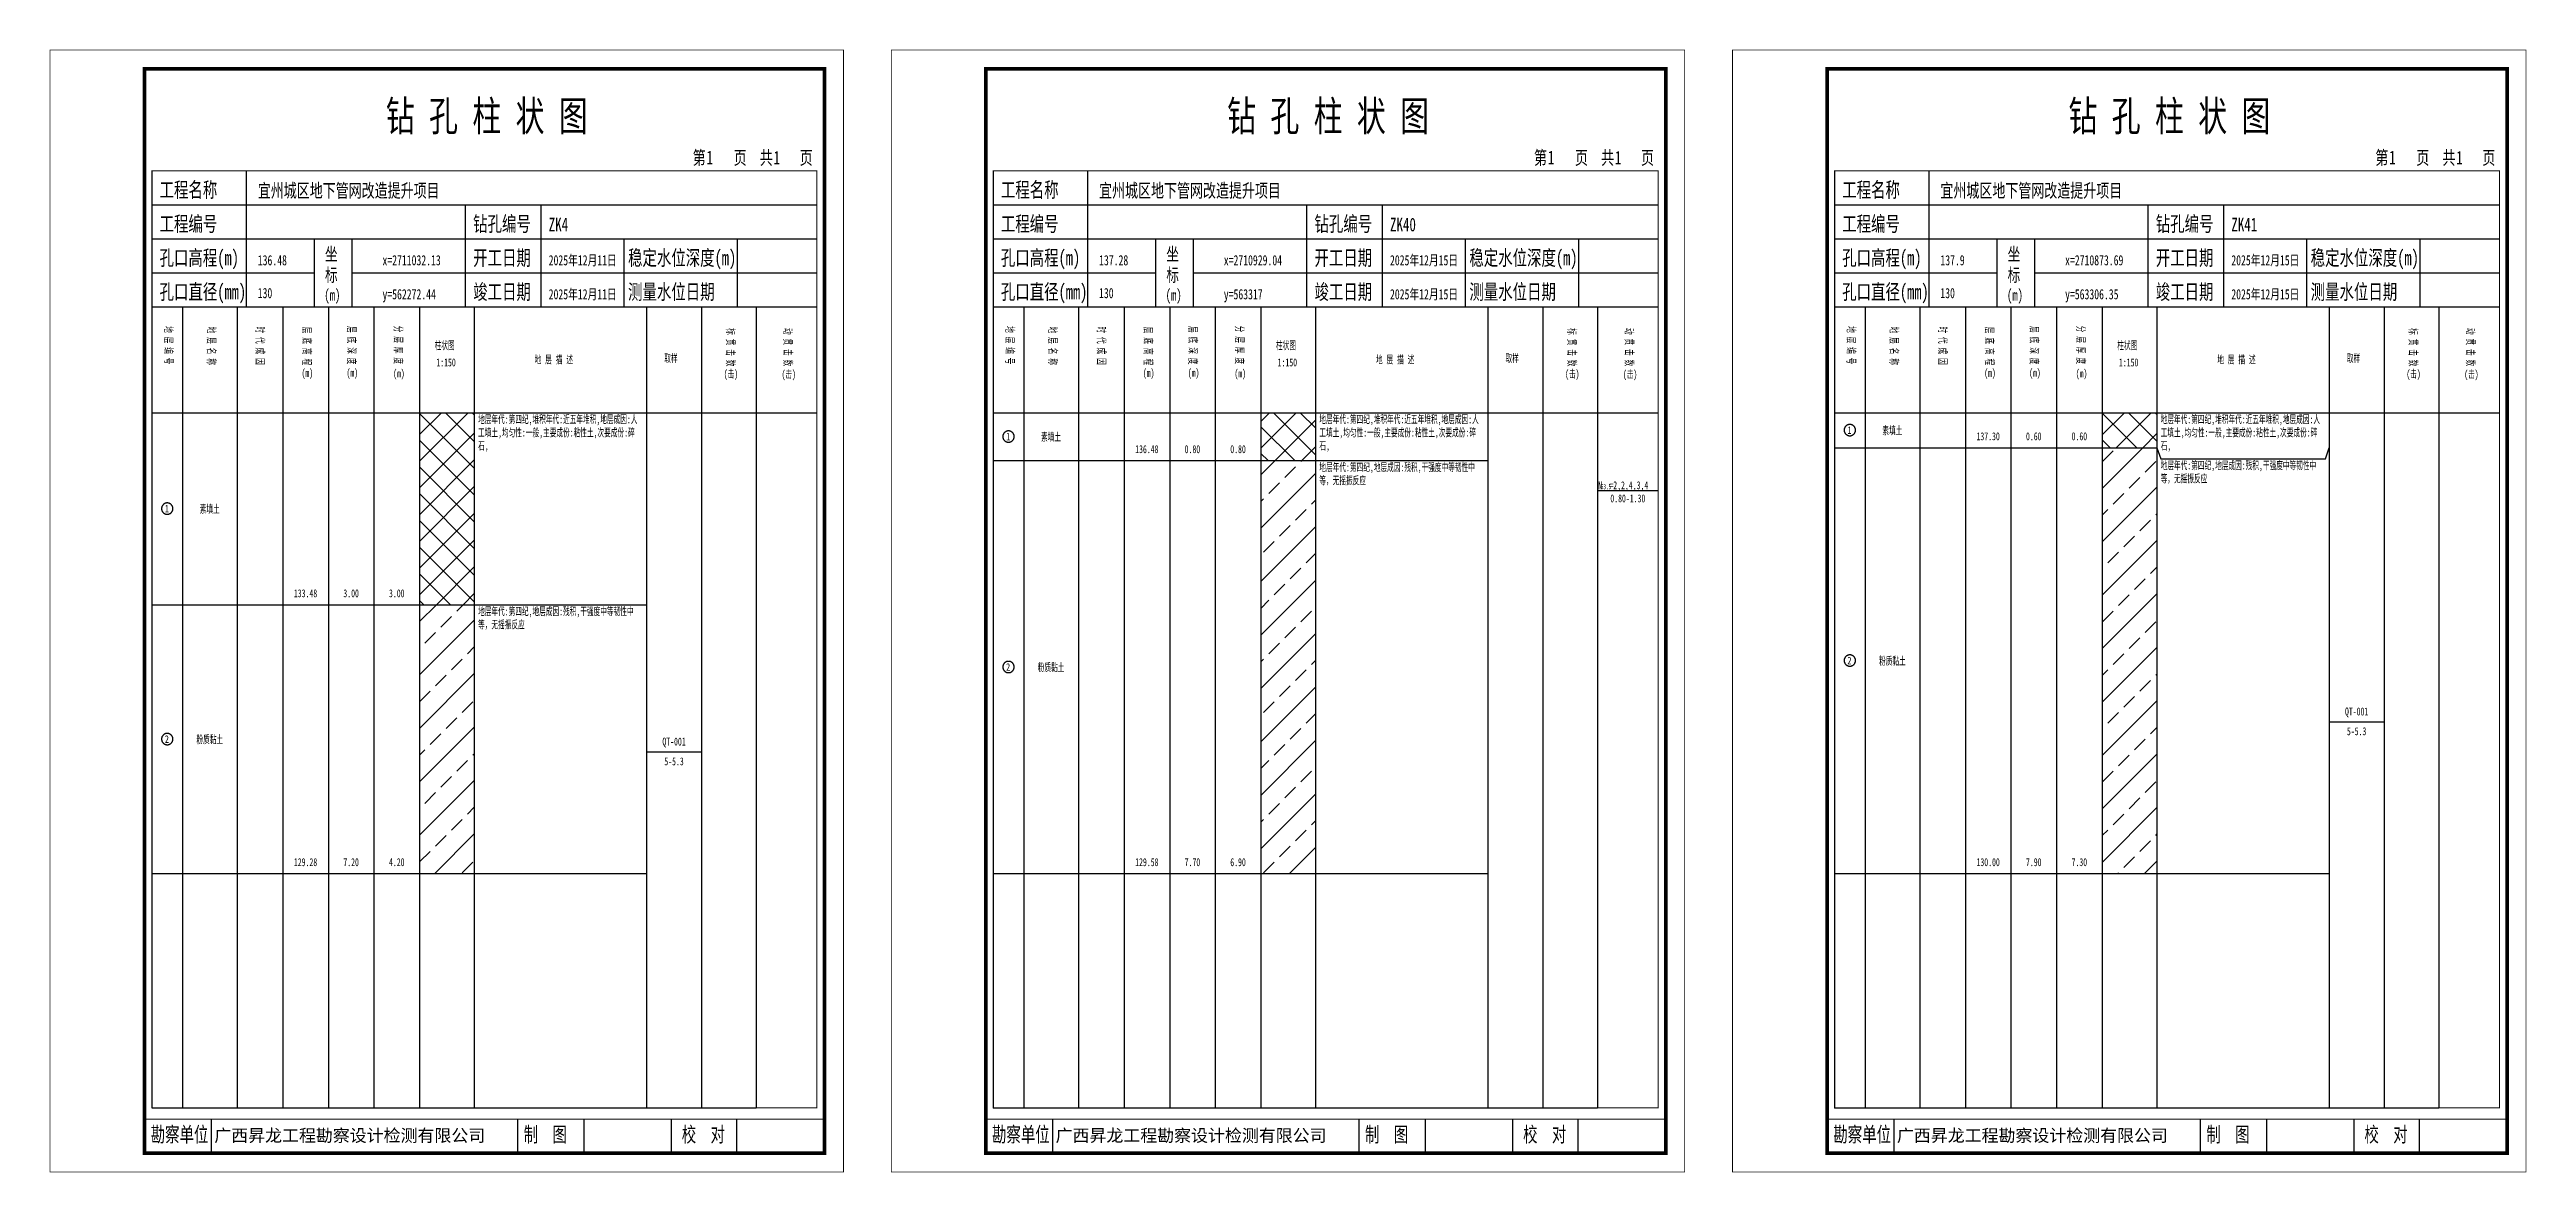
# Model space of a CAD drawing. Header units: millimetres. Extents: x 0 to 2711117, y 0 to 567555.
# Drawn here: x 67251 to 67907, y 0 to 297 of the extents above; entities that cross this region are included whole.
import ezdxf
from ezdxf.enums import TextEntityAlignment as Align

# ---------------------------------------------------------------- set-up
doc = ezdxf.new("R2010")
doc.units = ezdxf.units.MM
doc.layers.add('GICAD_POU_TEXTS', color=7, linetype='Continuous')
doc.layers.add('勘察点图例', color=7, linetype='Continuous')
doc.styles.add('HEAD_FONT', font='simfang.ttf', dxfattribs={"width": 0.6})
doc.styles.add('HEAD_FONT2', font='simfang.ttf', dxfattribs={"width": 0.6})
doc.styles.add('HT', font='simhei.ttf')
doc.styles.add('LZ_FONT', font='simfang.ttf', dxfattribs={"width": 0.7, "height": 8})
doc.styles.add('成果图图块', font='simfang.ttf', dxfattribs={"height": 2.5})
doc.styles.add('成果图表体', font='simfang.ttf', dxfattribs={"width": 0.6, "height": 2.1})
pattern_1 = [(45, (0, 0), (-3.5355339, 3.5355339), []), (135, (0, 0), (-3.5355339, -3.5355339), [])]
pattern_2 = [(45, (0, 0), (-7.0710678, 7.0710678), []), (45, (7.071, 0), (-7.0710678, 7.0710678), [4, -2])]

# ---------------------------------------------------------------- blocks, each defined once
blk = doc.blocks.new('ZK4')
for p, q in [((52, 229), (52, 265)), ((27, 256), (203, 256)), ((110, 229), (110, 256)), ((130, 229), (130, 256)), ((27, 247), (203, 247)), ((70, 229), (70, 247)), ((80, 229), (80, 247)), ((152, 229), (152, 247)), ((182, 229), (182, 247)), ((27, 238), (70, 238)), ((80, 238), (203, 238)), ((27, 229), (35.05, 229)), ((35.05, 229), (35.05, 17)), ((35.05, 229), (49.53, 229)), ((49.53, 229), (49.53, 17)), ((49.53, 229), (61.6, 229)), ((61.6, 229), (61.6, 17)), ((61.6, 229), (73.68, 229)), ((73.68, 229), (73.68, 17)), ((73.68, 229), (85.75, 229)), ((85.75, 229), (85.75, 17)), ((85.75, 229), (97.82, 229)), ((97.82, 229), (97.82, 17)), ((97.82, 229), (112.3, 229)), ((112.3, 229), (112.3, 17)), ((112.3, 229), (157.93, 229)), ((157.93, 229), (157.93, 17)), ((157.93, 229), (172.42, 229)), ((172.42, 229), (172.42, 17)), ((172.42, 229), (186.9, 229)), ((186.9, 229), (186.9, 17)), ((186.9, 229), (203, 229)), ((27, 201), (203, 201)), ((27, 17), (35.05, 17)), ((35.05, 17), (49.53, 17)), ((42.74, 4.95), (42.74, 13.95)), ((42.74, 4.95), (42.74, 13.95)), ((49.53, 17), (61.6, 17)), ((61.6, 17), (73.68, 17)), ((73.68, 17), (85.75, 17)), ((85.75, 17), (97.82, 17)), ((97.82, 17), (112.3, 17)), ((112.3, 17), (157.93, 17)), ((123.83, 4.95), (123.83, 13.95)), ((141.38, 4.95), (141.38, 13.95)), ((157.93, 17), (172.42, 17)), ((164.48, 4.95), (164.48, 13.95)), ((172.42, 17), (186.9, 17)), ((181.84, 4.95), (181.84, 13.95)), ((181.84, 4.95), (181.84, 13.95))]:
    blk.add_line(p, q)
for points, const_width in [([(0, 0), (210, 0), (210, 297), (0, 297)], 0.25), ([(25, 5), (205, 5), (205, 292), (25, 292)], 1), ([(27, 265), (203, 265), (203, 17), (27, 17)], 0.3)]:
    blk.add_lwpolyline(points, close=True, dxfattribs=dict(const_width=const_width))
at = {"const_width": 0.3}
for points in [[(27, 229), (203, 229)], [(25, 14), (205, 14)]]:
    blk.add_lwpolyline(points, dxfattribs=at)
at = {"style": 'LZ_FONT', "width": 0.7}
for s, height, p in [('钻 孔 柱 状 图', 8, (88.9, 275.54)), ('第', 3.6, (170.12, 266.7)), ('1', 3.6, (173.78, 266.75)), ('页', 3.6, (180.96, 266.7)), ('共', 3.6, (187.88, 266.7)), ('1', 3.6, (191.54, 266.7)), ('页', 3.6, (198.44, 266.7)), ('工程名称', 4, (29, 258)), ('宜州城区地下管网改造提升项目', 3.6, (55, 258)), ('工程编号', 4, (29, 249)), ('钻孔编号', 4, (112, 249)), ('ZK4', 3.6, (132, 249)), ('孔口高程(m)', 4, (29, 240)), ('136.48', 2.7, (55, 240)), ('坐', 3.5, (72.79, 241.24)), ('x=2711032.13', 2.7, (88, 240)), ('开工日期', 4, (112, 240)), ('2025年12月11日', 2.7, (132, 240)), ('稳定水位深度(m)', 4, (153, 240)), ('标', 3.5, (72.79, 235.7)), ('孔口直径(mm)', 4, (29, 231)), ('130', 2.7, (54.98, 231.31)), ('(m) ', 3, (72.59, 230.65)), ('y=562272.44', 2.7, (88, 231)), ('竣工日期', 4, (112, 231)), ('2025年12月11日', 2.7, (132, 231)), ('测量水位日期', 4, (153, 231)), ('勘察单位', 4, (26.65, 7.95)), ('制  图', 4, (125.4, 7.95)), ('校  对', 4, (167.22, 7.95))]:
    blk.add_text(s, height=height, dxfattribs=at).set_placement(p)
at = {"style": 'HT'}
blk.add_text('广西昇龙工程勘察设计检测有限公司', height=3.2865, dxfattribs=at).set_placement((43.48, 8.02))
at = {"char_height": 2.1, "width": 22.806, "attachment_point": 1, "rotation": 270, "style": 'HEAD_FONT'}
for s, insert in [('地 层 编 号', (32.46, 223.92)), ('地 层 名 称', (43.79, 223.76)), ('时 代 成 因', (56.67, 223.83)), ('层 底 高 程', (69.07, 223.71)), ('层 底 深 度', (80.9, 223.91)), ('分 层 厚 度', (93.26, 224.01)), ('标 贯 击 数', (181.21, 223.37)), ('动 贯 击 数', (196.38, 223.43))]:
    blk.add_mtext(s, dxfattribs=dict(at, insert=insert))
at = {"char_height": 2.1, "attachment_point": 1}
for s, insert, width, style in [('柱状图', (101.82, 219.87), 7.855, 'HEAD_FONT2'), ('地 层 描 述', (128.29, 216.11), 22.0781, 'HEAD_FONT2'), ('取样', (162.58, 216.44), 7.855, 'HEAD_FONT2'), ('(m)', (66.58, 212.56), 4.7944, 'HEAD_FONT'), ('(m)', (78.47, 212.61), 4.7944, 'HEAD_FONT'), ('(m)', (90.81, 212.43), 4.7944, 'HEAD_FONT'), ('1:150', (102.26, 215.36), 6.9223, 'HEAD_FONT2'), ('(击)', (178.33, 212.31), 7.855, 'HEAD_FONT2'), ('(击)', (193.64, 212.22), 7.855, 'HEAD_FONT2')]:
    blk.add_mtext(s, dxfattribs=dict(at, insert=insert, width=width, style=style))
blk = doc.blocks.new('ZK4_0')
at = {"color": 7}
blk.add_polyline3d([(-1.5, 0.02, 0), (-1.5, -0.06, 0), (-1.49, -0.13, 0), (-1.48, -0.2, 0), (-1.47, -0.28, 0), (-1.46, -0.35, 0), (-1.44, -0.42, 0), (-1.41, -0.49, 0), (-1.39, -0.56, 0), (-1.36, -0.63, 0), (-1.32, -0.69, 0), (-1.29, -0.76, 0), (-1.25, -0.82, 0), (-1.2, -0.88, 0), (-1.16, -0.94, 0), (-1.11, -0.99, 0), (-1.06, -1.04, 0), (-1.01, -1.1, 0), (-0.95, -1.14, 0), (-0.89, -1.19, 0), (-0.83, -1.23, 0), (-0.77, -1.27, 0), (-0.71, -1.31, 0), (-0.64, -1.34, 0), (-0.57, -1.37, 0), (-0.51, -1.4, 0), (-0.44, -1.42, 0), (-0.36, -1.44, 0), (-0.29, -1.46, 0), (-0.22, -1.47, 0), (-0.15, -1.48, 0), (-0.07, -1.48, 0), (0, -1.48, 0), (0.07, -1.48, 0), (0.15, -1.48, 0), (0.22, -1.47, 0), (0.29, -1.46, 0), (0.36, -1.44, 0), (0.44, -1.42, 0), (0.51, -1.4, 0), (0.57, -1.37, 0), (0.64, -1.34, 0), (0.71, -1.31, 0), (0.77, -1.27, 0), (0.83, -1.23, 0), (0.89, -1.19, 0), (0.95, -1.14, 0), (1.01, -1.1, 0), (1.06, -1.04, 0), (1.11, -0.99, 0), (1.16, -0.94, 0), (1.2, -0.88, 0), (1.25, -0.82, 0), (1.29, -0.76, 0), (1.32, -0.69, 0), (1.36, -0.63, 0), (1.39, -0.56, 0), (1.41, -0.49, 0), (1.44, -0.42, 0), (1.46, -0.35, 0), (1.47, -0.28, 0), (1.48, -0.2, 0), (1.49, -0.13, 0), (1.5, -0.06, 0), (1.5, 0.02, 0), (1.5, 0.09, 0), (1.49, 0.16, 0), (1.48, 0.24, 0), (1.47, 0.31, 0), (1.46, 0.38, 0), (1.44, 0.45, 0), (1.41, 0.52, 0), (1.39, 0.59, 0), (1.36, 0.66, 0), (1.32, 0.72, 0), (1.29, 0.79, 0), (1.25, 0.85, 0), (1.2, 0.91, 0), (1.16, 0.97, 0), (1.11, 1.02, 0), (1.06, 1.08, 0), (1.01, 1.13, 0), (0.95, 1.18, 0), (0.89, 1.22, 0), (0.83, 1.26, 0), (0.77, 1.3, 0), (0.71, 1.34, 0), (0.64, 1.37, 0), (0.57, 1.4, 0), (0.51, 1.43, 0), (0.44, 1.45, 0), (0.36, 1.47, 0), (0.29, 1.49, 0), (0.22, 1.5, 0), (0.15, 1.51, 0), (0.07, 1.51, 0), (0, 1.52, 0), (-0.07, 1.51, 0), (-0.15, 1.51, 0), (-0.22, 1.5, 0), (-0.29, 1.49, 0), (-0.36, 1.47, 0), (-0.44, 1.45, 0), (-0.51, 1.43, 0), (-0.57, 1.4, 0), (-0.64, 1.37, 0), (-0.71, 1.34, 0), (-0.77, 1.3, 0), (-0.83, 1.26, 0), (-0.89, 1.22, 0), (-0.95, 1.18, 0), (-1.01, 1.13, 0), (-1.06, 1.08, 0), (-1.11, 1.02, 0), (-1.16, 0.97, 0), (-1.2, 0.91, 0), (-1.25, 0.85, 0), (-1.29, 0.79, 0), (-1.32, 0.72, 0), (-1.36, 0.66, 0), (-1.39, 0.59, 0), (-1.41, 0.52, 0), (-1.44, 0.45, 0), (-1.46, 0.38, 0), (-1.47, 0.31, 0), (-1.48, 0.24, 0), (-1.49, 0.16, 0), (-1.5, 0.09, 0), (-1.5, 0.02, 0)], dxfattribs=at)
at = {"layer": 'GICAD_POU_TEXTS', "color": 7, "style": '成果图图块', "width": 0.7}
blk.add_text('1', height=2, dxfattribs=at).set_placement((-0.09, -0.99), align=Align.CENTER)
blk = doc.blocks.new('ZK4_1')
at = {"color": 7}
blk.add_polyline3d([(-1.5, 0.02, 0), (-1.5, -0.06, 0), (-1.49, -0.13, 0), (-1.48, -0.2, 0), (-1.47, -0.28, 0), (-1.46, -0.35, 0), (-1.44, -0.42, 0), (-1.41, -0.49, 0), (-1.39, -0.56, 0), (-1.36, -0.63, 0), (-1.32, -0.69, 0), (-1.29, -0.76, 0), (-1.25, -0.82, 0), (-1.2, -0.88, 0), (-1.16, -0.94, 0), (-1.11, -0.99, 0), (-1.06, -1.04, 0), (-1.01, -1.1, 0), (-0.95, -1.14, 0), (-0.89, -1.19, 0), (-0.83, -1.23, 0), (-0.77, -1.27, 0), (-0.71, -1.31, 0), (-0.64, -1.34, 0), (-0.57, -1.37, 0), (-0.51, -1.4, 0), (-0.44, -1.42, 0), (-0.36, -1.44, 0), (-0.29, -1.46, 0), (-0.22, -1.47, 0), (-0.15, -1.48, 0), (-0.07, -1.48, 0), (0, -1.48, 0), (0.07, -1.48, 0), (0.15, -1.48, 0), (0.22, -1.47, 0), (0.29, -1.46, 0), (0.36, -1.44, 0), (0.44, -1.42, 0), (0.51, -1.4, 0), (0.57, -1.37, 0), (0.64, -1.34, 0), (0.71, -1.31, 0), (0.77, -1.27, 0), (0.83, -1.23, 0), (0.89, -1.19, 0), (0.95, -1.14, 0), (1.01, -1.1, 0), (1.06, -1.04, 0), (1.11, -0.99, 0), (1.16, -0.94, 0), (1.2, -0.88, 0), (1.25, -0.82, 0), (1.29, -0.76, 0), (1.32, -0.69, 0), (1.36, -0.63, 0), (1.39, -0.56, 0), (1.41, -0.49, 0), (1.44, -0.42, 0), (1.46, -0.35, 0), (1.47, -0.28, 0), (1.48, -0.2, 0), (1.49, -0.13, 0), (1.5, -0.06, 0), (1.5, 0.02, 0), (1.5, 0.09, 0), (1.49, 0.16, 0), (1.48, 0.24, 0), (1.47, 0.31, 0), (1.46, 0.38, 0), (1.44, 0.45, 0), (1.41, 0.52, 0), (1.39, 0.59, 0), (1.36, 0.66, 0), (1.32, 0.72, 0), (1.29, 0.79, 0), (1.25, 0.85, 0), (1.2, 0.91, 0), (1.16, 0.97, 0), (1.11, 1.02, 0), (1.06, 1.08, 0), (1.01, 1.13, 0), (0.95, 1.18, 0), (0.89, 1.22, 0), (0.83, 1.26, 0), (0.77, 1.3, 0), (0.71, 1.34, 0), (0.64, 1.37, 0), (0.57, 1.4, 0), (0.51, 1.43, 0), (0.44, 1.45, 0), (0.36, 1.47, 0), (0.29, 1.49, 0), (0.22, 1.5, 0), (0.15, 1.51, 0), (0.07, 1.51, 0), (0, 1.52, 0), (-0.07, 1.51, 0), (-0.15, 1.51, 0), (-0.22, 1.5, 0), (-0.29, 1.49, 0), (-0.36, 1.47, 0), (-0.44, 1.45, 0), (-0.51, 1.43, 0), (-0.57, 1.4, 0), (-0.64, 1.37, 0), (-0.71, 1.34, 0), (-0.77, 1.3, 0), (-0.83, 1.26, 0), (-0.89, 1.22, 0), (-0.95, 1.18, 0), (-1.01, 1.13, 0), (-1.06, 1.08, 0), (-1.11, 1.02, 0), (-1.16, 0.97, 0), (-1.2, 0.91, 0), (-1.25, 0.85, 0), (-1.29, 0.79, 0), (-1.32, 0.72, 0), (-1.36, 0.66, 0), (-1.39, 0.59, 0), (-1.41, 0.52, 0), (-1.44, 0.45, 0), (-1.46, 0.38, 0), (-1.47, 0.31, 0), (-1.48, 0.24, 0), (-1.49, 0.16, 0), (-1.5, 0.09, 0), (-1.5, 0.02, 0)], dxfattribs=at)
at = {"layer": 'GICAD_POU_TEXTS', "color": 7, "style": '成果图图块', "width": 0.7}
blk.add_text('2', height=2, dxfattribs=at).set_placement((-0.09, -0.99), align=Align.CENTER)
blk = doc.blocks.new('ZK40')
for p, q in [((52, 229), (52, 265)), ((27, 256), (203, 256)), ((110, 229), (110, 256)), ((130, 229), (130, 256)), ((27, 247), (203, 247)), ((70, 229), (70, 247)), ((80, 229), (80, 247)), ((152, 229), (152, 247)), ((182, 229), (182, 247)), ((27, 238), (70, 238)), ((80, 238), (203, 238)), ((27, 229), (35.05, 229)), ((35.05, 229), (35.05, 17)), ((35.05, 229), (49.53, 229)), ((49.53, 229), (49.53, 17)), ((49.53, 229), (61.6, 229)), ((61.6, 229), (61.6, 17)), ((61.6, 229), (73.68, 229)), ((73.68, 229), (73.68, 17)), ((73.68, 229), (85.75, 229)), ((85.75, 229), (85.75, 17)), ((85.75, 229), (97.82, 229)), ((97.82, 229), (97.82, 17)), ((97.82, 229), (112.3, 229)), ((112.3, 229), (112.3, 17)), ((112.3, 229), (157.93, 229)), ((157.93, 229), (157.93, 17)), ((157.93, 229), (172.42, 229)), ((172.42, 229), (172.42, 17)), ((172.42, 229), (186.9, 229)), ((186.9, 229), (186.9, 17)), ((186.9, 229), (203, 229)), ((27, 201), (203, 201)), ((27, 17), (35.05, 17)), ((35.05, 17), (49.53, 17)), ((42.74, 4.95), (42.74, 13.95)), ((42.74, 4.95), (42.74, 13.95)), ((49.53, 17), (61.6, 17)), ((61.6, 17), (73.68, 17)), ((73.68, 17), (85.75, 17)), ((85.75, 17), (97.82, 17)), ((97.82, 17), (112.3, 17)), ((112.3, 17), (157.93, 17)), ((123.83, 4.95), (123.83, 13.95)), ((141.38, 4.95), (141.38, 13.95)), ((157.93, 17), (172.42, 17)), ((164.48, 4.95), (164.48, 13.95)), ((172.42, 17), (186.9, 17)), ((181.84, 4.95), (181.84, 13.95)), ((181.84, 4.95), (181.84, 13.95))]:
    blk.add_line(p, q)
for points, const_width in [([(0, 0), (210, 0), (210, 297), (0, 297)], 0.25), ([(25, 5), (205, 5), (205, 292), (25, 292)], 1), ([(27, 265), (203, 265), (203, 17), (27, 17)], 0.3)]:
    blk.add_lwpolyline(points, close=True, dxfattribs=dict(const_width=const_width))
at = {"const_width": 0.3}
for points in [[(27, 229), (203, 229)], [(25, 14), (205, 14)]]:
    blk.add_lwpolyline(points, dxfattribs=at)
at = {"style": 'LZ_FONT', "width": 0.7}
for s, height, p in [('钻 孔 柱 状 图', 8, (88.9, 275.54)), ('第', 3.6, (170.12, 266.7)), ('1', 3.6, (173.78, 266.75)), ('页', 3.6, (180.96, 266.7)), ('共', 3.6, (187.88, 266.7)), ('1', 3.6, (191.54, 266.7)), ('页', 3.6, (198.44, 266.7)), ('工程名称', 4, (29, 258)), ('宜州城区地下管网改造提升项目', 3.6, (55, 258)), ('工程编号', 4, (29, 249)), ('钻孔编号', 4, (112, 249)), ('ZK40', 3.6, (132, 249)), ('孔口高程(m)', 4, (29, 240)), ('137.28', 2.7, (55, 240)), ('坐', 3.5, (72.79, 241.24)), ('x=2710929.04', 2.7, (88, 240)), ('开工日期', 4, (112, 240)), ('2025年12月15日', 2.7, (132, 240)), ('稳定水位深度(m)', 4, (153, 240)), ('标', 3.5, (72.79, 235.7)), ('孔口直径(mm)', 4, (29, 231)), ('130', 2.7, (54.98, 231.31)), ('(m) ', 3, (72.59, 230.65)), ('y=563317', 2.7, (88, 231)), ('竣工日期', 4, (112, 231)), ('2025年12月15日', 2.7, (132, 231)), ('测量水位日期', 4, (153, 231)), ('勘察单位', 4, (26.65, 7.95)), ('制  图', 4, (125.4, 7.95)), ('校  对', 4, (167.22, 7.95))]:
    blk.add_text(s, height=height, dxfattribs=at).set_placement(p)
at = {"style": 'HT'}
blk.add_text('广西昇龙工程勘察设计检测有限公司', height=3.2865, dxfattribs=at).set_placement((43.48, 8.02))
at = {"char_height": 2.1, "width": 22.806, "attachment_point": 1, "rotation": 270, "style": 'HEAD_FONT'}
for s, insert in [('地 层 编 号', (32.46, 223.92)), ('地 层 名 称', (43.79, 223.76)), ('时 代 成 因', (56.67, 223.83)), ('层 底 高 程', (69.07, 223.71)), ('层 底 深 度', (80.9, 223.91)), ('分 层 厚 度', (93.26, 224.01)), ('标 贯 击 数', (181.21, 223.37)), ('动 贯 击 数', (196.38, 223.43))]:
    blk.add_mtext(s, dxfattribs=dict(at, insert=insert))
at = {"char_height": 2.1, "attachment_point": 1}
for s, insert, width, style in [('柱状图', (101.82, 219.87), 7.855, 'HEAD_FONT2'), ('地 层 描 述', (128.29, 216.11), 22.0781, 'HEAD_FONT2'), ('取样', (162.58, 216.44), 7.855, 'HEAD_FONT2'), ('(m)', (66.58, 212.56), 4.7944, 'HEAD_FONT'), ('(m)', (78.47, 212.61), 4.7944, 'HEAD_FONT'), ('(m)', (90.81, 212.43), 4.7944, 'HEAD_FONT'), ('1:150', (102.26, 215.36), 6.9223, 'HEAD_FONT2'), ('(击)', (178.33, 212.31), 7.855, 'HEAD_FONT2'), ('(击)', (193.64, 212.22), 7.855, 'HEAD_FONT2')]:
    blk.add_mtext(s, dxfattribs=dict(at, insert=insert, width=width, style=style))
blk = doc.blocks.new('ZK40_0')
at = {"color": 7}
blk.add_polyline3d([(-1.5, 0.02, 0), (-1.5, -0.06, 0), (-1.49, -0.13, 0), (-1.48, -0.2, 0), (-1.47, -0.28, 0), (-1.46, -0.35, 0), (-1.44, -0.42, 0), (-1.41, -0.49, 0), (-1.39, -0.56, 0), (-1.36, -0.63, 0), (-1.32, -0.69, 0), (-1.29, -0.76, 0), (-1.25, -0.82, 0), (-1.2, -0.88, 0), (-1.16, -0.94, 0), (-1.11, -0.99, 0), (-1.06, -1.04, 0), (-1.01, -1.1, 0), (-0.95, -1.14, 0), (-0.89, -1.19, 0), (-0.83, -1.23, 0), (-0.77, -1.27, 0), (-0.71, -1.31, 0), (-0.64, -1.34, 0), (-0.57, -1.37, 0), (-0.51, -1.4, 0), (-0.44, -1.42, 0), (-0.36, -1.44, 0), (-0.29, -1.46, 0), (-0.22, -1.47, 0), (-0.15, -1.48, 0), (-0.07, -1.48, 0), (0, -1.48, 0), (0.07, -1.48, 0), (0.15, -1.48, 0), (0.22, -1.47, 0), (0.29, -1.46, 0), (0.36, -1.44, 0), (0.44, -1.42, 0), (0.51, -1.4, 0), (0.57, -1.37, 0), (0.64, -1.34, 0), (0.71, -1.31, 0), (0.77, -1.27, 0), (0.83, -1.23, 0), (0.89, -1.19, 0), (0.95, -1.14, 0), (1.01, -1.1, 0), (1.06, -1.04, 0), (1.11, -0.99, 0), (1.16, -0.94, 0), (1.2, -0.88, 0), (1.25, -0.82, 0), (1.29, -0.76, 0), (1.32, -0.69, 0), (1.36, -0.63, 0), (1.39, -0.56, 0), (1.41, -0.49, 0), (1.44, -0.42, 0), (1.46, -0.35, 0), (1.47, -0.28, 0), (1.48, -0.2, 0), (1.49, -0.13, 0), (1.5, -0.06, 0), (1.5, 0.02, 0), (1.5, 0.09, 0), (1.49, 0.16, 0), (1.48, 0.24, 0), (1.47, 0.31, 0), (1.46, 0.38, 0), (1.44, 0.45, 0), (1.41, 0.52, 0), (1.39, 0.59, 0), (1.36, 0.66, 0), (1.32, 0.72, 0), (1.29, 0.79, 0), (1.25, 0.85, 0), (1.2, 0.91, 0), (1.16, 0.97, 0), (1.11, 1.02, 0), (1.06, 1.08, 0), (1.01, 1.13, 0), (0.95, 1.18, 0), (0.89, 1.22, 0), (0.83, 1.26, 0), (0.77, 1.3, 0), (0.71, 1.34, 0), (0.64, 1.37, 0), (0.57, 1.4, 0), (0.51, 1.43, 0), (0.44, 1.45, 0), (0.36, 1.47, 0), (0.29, 1.49, 0), (0.22, 1.5, 0), (0.15, 1.51, 0), (0.07, 1.51, 0), (0, 1.52, 0), (-0.07, 1.51, 0), (-0.15, 1.51, 0), (-0.22, 1.5, 0), (-0.29, 1.49, 0), (-0.36, 1.47, 0), (-0.44, 1.45, 0), (-0.51, 1.43, 0), (-0.57, 1.4, 0), (-0.64, 1.37, 0), (-0.71, 1.34, 0), (-0.77, 1.3, 0), (-0.83, 1.26, 0), (-0.89, 1.22, 0), (-0.95, 1.18, 0), (-1.01, 1.13, 0), (-1.06, 1.08, 0), (-1.11, 1.02, 0), (-1.16, 0.97, 0), (-1.2, 0.91, 0), (-1.25, 0.85, 0), (-1.29, 0.79, 0), (-1.32, 0.72, 0), (-1.36, 0.66, 0), (-1.39, 0.59, 0), (-1.41, 0.52, 0), (-1.44, 0.45, 0), (-1.46, 0.38, 0), (-1.47, 0.31, 0), (-1.48, 0.24, 0), (-1.49, 0.16, 0), (-1.5, 0.09, 0), (-1.5, 0.02, 0)], dxfattribs=at)
at = {"layer": 'GICAD_POU_TEXTS', "color": 7, "style": '成果图图块', "width": 0.7}
blk.add_text('1', height=2, dxfattribs=at).set_placement((-0.09, -0.99), align=Align.CENTER)
blk = doc.blocks.new('ZK40_1')
at = {"color": 7}
blk.add_polyline3d([(-1.5, 0.02, 0), (-1.5, -0.06, 0), (-1.49, -0.13, 0), (-1.48, -0.2, 0), (-1.47, -0.28, 0), (-1.46, -0.35, 0), (-1.44, -0.42, 0), (-1.41, -0.49, 0), (-1.39, -0.56, 0), (-1.36, -0.63, 0), (-1.32, -0.69, 0), (-1.29, -0.76, 0), (-1.25, -0.82, 0), (-1.2, -0.88, 0), (-1.16, -0.94, 0), (-1.11, -0.99, 0), (-1.06, -1.04, 0), (-1.01, -1.1, 0), (-0.95, -1.14, 0), (-0.89, -1.19, 0), (-0.83, -1.23, 0), (-0.77, -1.27, 0), (-0.71, -1.31, 0), (-0.64, -1.34, 0), (-0.57, -1.37, 0), (-0.51, -1.4, 0), (-0.44, -1.42, 0), (-0.36, -1.44, 0), (-0.29, -1.46, 0), (-0.22, -1.47, 0), (-0.15, -1.48, 0), (-0.07, -1.48, 0), (0, -1.48, 0), (0.07, -1.48, 0), (0.15, -1.48, 0), (0.22, -1.47, 0), (0.29, -1.46, 0), (0.36, -1.44, 0), (0.44, -1.42, 0), (0.51, -1.4, 0), (0.57, -1.37, 0), (0.64, -1.34, 0), (0.71, -1.31, 0), (0.77, -1.27, 0), (0.83, -1.23, 0), (0.89, -1.19, 0), (0.95, -1.14, 0), (1.01, -1.1, 0), (1.06, -1.04, 0), (1.11, -0.99, 0), (1.16, -0.94, 0), (1.2, -0.88, 0), (1.25, -0.82, 0), (1.29, -0.76, 0), (1.32, -0.69, 0), (1.36, -0.63, 0), (1.39, -0.56, 0), (1.41, -0.49, 0), (1.44, -0.42, 0), (1.46, -0.35, 0), (1.47, -0.28, 0), (1.48, -0.2, 0), (1.49, -0.13, 0), (1.5, -0.06, 0), (1.5, 0.02, 0), (1.5, 0.09, 0), (1.49, 0.16, 0), (1.48, 0.24, 0), (1.47, 0.31, 0), (1.46, 0.38, 0), (1.44, 0.45, 0), (1.41, 0.52, 0), (1.39, 0.59, 0), (1.36, 0.66, 0), (1.32, 0.72, 0), (1.29, 0.79, 0), (1.25, 0.85, 0), (1.2, 0.91, 0), (1.16, 0.97, 0), (1.11, 1.02, 0), (1.06, 1.08, 0), (1.01, 1.13, 0), (0.95, 1.18, 0), (0.89, 1.22, 0), (0.83, 1.26, 0), (0.77, 1.3, 0), (0.71, 1.34, 0), (0.64, 1.37, 0), (0.57, 1.4, 0), (0.51, 1.43, 0), (0.44, 1.45, 0), (0.36, 1.47, 0), (0.29, 1.49, 0), (0.22, 1.5, 0), (0.15, 1.51, 0), (0.07, 1.51, 0), (0, 1.52, 0), (-0.07, 1.51, 0), (-0.15, 1.51, 0), (-0.22, 1.5, 0), (-0.29, 1.49, 0), (-0.36, 1.47, 0), (-0.44, 1.45, 0), (-0.51, 1.43, 0), (-0.57, 1.4, 0), (-0.64, 1.37, 0), (-0.71, 1.34, 0), (-0.77, 1.3, 0), (-0.83, 1.26, 0), (-0.89, 1.22, 0), (-0.95, 1.18, 0), (-1.01, 1.13, 0), (-1.06, 1.08, 0), (-1.11, 1.02, 0), (-1.16, 0.97, 0), (-1.2, 0.91, 0), (-1.25, 0.85, 0), (-1.29, 0.79, 0), (-1.32, 0.72, 0), (-1.36, 0.66, 0), (-1.39, 0.59, 0), (-1.41, 0.52, 0), (-1.44, 0.45, 0), (-1.46, 0.38, 0), (-1.47, 0.31, 0), (-1.48, 0.24, 0), (-1.49, 0.16, 0), (-1.5, 0.09, 0), (-1.5, 0.02, 0)], dxfattribs=at)
at = {"layer": 'GICAD_POU_TEXTS', "color": 7, "style": '成果图图块', "width": 0.7}
blk.add_text('2', height=2, dxfattribs=at).set_placement((-0.09, -0.99), align=Align.CENTER)
blk = doc.blocks.new('ZK41')
for p, q in [((52, 229), (52, 265)), ((27, 256), (203, 256)), ((110, 229), (110, 256)), ((130, 229), (130, 256)), ((27, 247), (203, 247)), ((70, 229), (70, 247)), ((80, 229), (80, 247)), ((152, 229), (152, 247)), ((182, 229), (182, 247)), ((27, 238), (70, 238)), ((80, 238), (203, 238)), ((27, 229), (35.05, 229)), ((35.05, 229), (35.05, 17)), ((35.05, 229), (49.53, 229)), ((49.53, 229), (49.53, 17)), ((49.53, 229), (61.6, 229)), ((61.6, 229), (61.6, 17)), ((61.6, 229), (73.68, 229)), ((73.68, 229), (73.68, 17)), ((73.68, 229), (85.75, 229)), ((85.75, 229), (85.75, 17)), ((85.75, 229), (97.82, 229)), ((97.82, 229), (97.82, 17)), ((97.82, 229), (112.3, 229)), ((112.3, 229), (112.3, 17)), ((112.3, 229), (157.93, 229)), ((157.93, 229), (157.93, 17)), ((157.93, 229), (172.42, 229)), ((172.42, 229), (172.42, 17)), ((172.42, 229), (186.9, 229)), ((186.9, 229), (186.9, 17)), ((186.9, 229), (203, 229)), ((27, 201), (203, 201)), ((27, 17), (35.05, 17)), ((35.05, 17), (49.53, 17)), ((42.74, 4.95), (42.74, 13.95)), ((42.74, 4.95), (42.74, 13.95)), ((49.53, 17), (61.6, 17)), ((61.6, 17), (73.68, 17)), ((73.68, 17), (85.75, 17)), ((85.75, 17), (97.82, 17)), ((97.82, 17), (112.3, 17)), ((112.3, 17), (157.93, 17)), ((123.83, 4.95), (123.83, 13.95)), ((141.38, 4.95), (141.38, 13.95)), ((157.93, 17), (172.42, 17)), ((164.48, 4.95), (164.48, 13.95)), ((172.42, 17), (186.9, 17)), ((181.84, 4.95), (181.84, 13.95)), ((181.84, 4.95), (181.84, 13.95))]:
    blk.add_line(p, q)
for points, const_width in [([(0, 0), (210, 0), (210, 297), (0, 297)], 0.25), ([(25, 5), (205, 5), (205, 292), (25, 292)], 1), ([(27, 265), (203, 265), (203, 17), (27, 17)], 0.3)]:
    blk.add_lwpolyline(points, close=True, dxfattribs=dict(const_width=const_width))
at = {"const_width": 0.3}
for points in [[(27, 229), (203, 229)], [(25, 14), (205, 14)]]:
    blk.add_lwpolyline(points, dxfattribs=at)
at = {"style": 'LZ_FONT', "width": 0.7}
for s, height, p in [('钻 孔 柱 状 图', 8, (88.9, 275.54)), ('第', 3.6, (170.12, 266.7)), ('1', 3.6, (173.78, 266.75)), ('页', 3.6, (180.96, 266.7)), ('共', 3.6, (187.88, 266.7)), ('1', 3.6, (191.54, 266.7)), ('页', 3.6, (198.44, 266.7)), ('工程名称', 4, (29, 258)), ('宜州城区地下管网改造提升项目', 3.6, (55, 258)), ('工程编号', 4, (29, 249)), ('钻孔编号', 4, (112, 249)), ('ZK41', 3.6, (132, 249)), ('孔口高程(m)', 4, (29, 240)), ('137.9', 2.7, (55, 240)), ('坐', 3.5, (72.79, 241.24)), ('x=2710873.69', 2.7, (88, 240)), ('开工日期', 4, (112, 240)), ('2025年12月15日', 2.7, (132, 240)), ('稳定水位深度(m)', 4, (153, 240)), ('标', 3.5, (72.79, 235.7)), ('孔口直径(mm)', 4, (29, 231)), ('130', 2.7, (54.98, 231.31)), ('(m) ', 3, (72.59, 230.65)), ('y=563306.35', 2.7, (88, 231)), ('竣工日期', 4, (112, 231)), ('2025年12月15日', 2.7, (132, 231)), ('测量水位日期', 4, (153, 231)), ('勘察单位', 4, (26.65, 7.95)), ('制  图', 4, (125.4, 7.95)), ('校  对', 4, (167.22, 7.95))]:
    blk.add_text(s, height=height, dxfattribs=at).set_placement(p)
at = {"style": 'HT'}
blk.add_text('广西昇龙工程勘察设计检测有限公司', height=3.2865, dxfattribs=at).set_placement((43.48, 8.02))
at = {"char_height": 2.1, "width": 22.806, "attachment_point": 1, "rotation": 270, "style": 'HEAD_FONT'}
for s, insert in [('地 层 编 号', (32.46, 223.92)), ('地 层 名 称', (43.79, 223.76)), ('时 代 成 因', (56.67, 223.83)), ('层 底 高 程', (69.07, 223.71)), ('层 底 深 度', (80.9, 223.91)), ('分 层 厚 度', (93.26, 224.01)), ('标 贯 击 数', (181.21, 223.37)), ('动 贯 击 数', (196.38, 223.43))]:
    blk.add_mtext(s, dxfattribs=dict(at, insert=insert))
at = {"char_height": 2.1, "attachment_point": 1}
for s, insert, width, style in [('柱状图', (101.82, 219.87), 7.855, 'HEAD_FONT2'), ('地 层 描 述', (128.29, 216.11), 22.0781, 'HEAD_FONT2'), ('取样', (162.58, 216.44), 7.855, 'HEAD_FONT2'), ('(m)', (66.58, 212.56), 4.7944, 'HEAD_FONT'), ('(m)', (78.47, 212.61), 4.7944, 'HEAD_FONT'), ('(m)', (90.81, 212.43), 4.7944, 'HEAD_FONT'), ('1:150', (102.26, 215.36), 6.9223, 'HEAD_FONT2'), ('(击)', (178.33, 212.31), 7.855, 'HEAD_FONT2'), ('(击)', (193.64, 212.22), 7.855, 'HEAD_FONT2')]:
    blk.add_mtext(s, dxfattribs=dict(at, insert=insert, width=width, style=style))
blk = doc.blocks.new('ZK41_0')
at = {"color": 7}
blk.add_polyline3d([(-1.5, 0.02, 0), (-1.5, -0.06, 0), (-1.49, -0.13, 0), (-1.48, -0.2, 0), (-1.47, -0.28, 0), (-1.46, -0.35, 0), (-1.44, -0.42, 0), (-1.41, -0.49, 0), (-1.39, -0.56, 0), (-1.36, -0.63, 0), (-1.32, -0.69, 0), (-1.29, -0.76, 0), (-1.25, -0.82, 0), (-1.2, -0.88, 0), (-1.16, -0.94, 0), (-1.11, -0.99, 0), (-1.06, -1.04, 0), (-1.01, -1.1, 0), (-0.95, -1.14, 0), (-0.89, -1.19, 0), (-0.83, -1.23, 0), (-0.77, -1.27, 0), (-0.71, -1.31, 0), (-0.64, -1.34, 0), (-0.57, -1.37, 0), (-0.51, -1.4, 0), (-0.44, -1.42, 0), (-0.36, -1.44, 0), (-0.29, -1.46, 0), (-0.22, -1.47, 0), (-0.15, -1.48, 0), (-0.07, -1.48, 0), (0, -1.48, 0), (0.07, -1.48, 0), (0.15, -1.48, 0), (0.22, -1.47, 0), (0.29, -1.46, 0), (0.36, -1.44, 0), (0.44, -1.42, 0), (0.51, -1.4, 0), (0.57, -1.37, 0), (0.64, -1.34, 0), (0.71, -1.31, 0), (0.77, -1.27, 0), (0.83, -1.23, 0), (0.89, -1.19, 0), (0.95, -1.14, 0), (1.01, -1.1, 0), (1.06, -1.04, 0), (1.11, -0.99, 0), (1.16, -0.94, 0), (1.2, -0.88, 0), (1.25, -0.82, 0), (1.29, -0.76, 0), (1.32, -0.69, 0), (1.36, -0.63, 0), (1.39, -0.56, 0), (1.41, -0.49, 0), (1.44, -0.42, 0), (1.46, -0.35, 0), (1.47, -0.28, 0), (1.48, -0.2, 0), (1.49, -0.13, 0), (1.5, -0.06, 0), (1.5, 0.02, 0), (1.5, 0.09, 0), (1.49, 0.16, 0), (1.48, 0.24, 0), (1.47, 0.31, 0), (1.46, 0.38, 0), (1.44, 0.45, 0), (1.41, 0.52, 0), (1.39, 0.59, 0), (1.36, 0.66, 0), (1.32, 0.72, 0), (1.29, 0.79, 0), (1.25, 0.85, 0), (1.2, 0.91, 0), (1.16, 0.97, 0), (1.11, 1.02, 0), (1.06, 1.08, 0), (1.01, 1.13, 0), (0.95, 1.18, 0), (0.89, 1.22, 0), (0.83, 1.26, 0), (0.77, 1.3, 0), (0.71, 1.34, 0), (0.64, 1.37, 0), (0.57, 1.4, 0), (0.51, 1.43, 0), (0.44, 1.45, 0), (0.36, 1.47, 0), (0.29, 1.49, 0), (0.22, 1.5, 0), (0.15, 1.51, 0), (0.07, 1.51, 0), (0, 1.52, 0), (-0.07, 1.51, 0), (-0.15, 1.51, 0), (-0.22, 1.5, 0), (-0.29, 1.49, 0), (-0.36, 1.47, 0), (-0.44, 1.45, 0), (-0.51, 1.43, 0), (-0.57, 1.4, 0), (-0.64, 1.37, 0), (-0.71, 1.34, 0), (-0.77, 1.3, 0), (-0.83, 1.26, 0), (-0.89, 1.22, 0), (-0.95, 1.18, 0), (-1.01, 1.13, 0), (-1.06, 1.08, 0), (-1.11, 1.02, 0), (-1.16, 0.97, 0), (-1.2, 0.91, 0), (-1.25, 0.85, 0), (-1.29, 0.79, 0), (-1.32, 0.72, 0), (-1.36, 0.66, 0), (-1.39, 0.59, 0), (-1.41, 0.52, 0), (-1.44, 0.45, 0), (-1.46, 0.38, 0), (-1.47, 0.31, 0), (-1.48, 0.24, 0), (-1.49, 0.16, 0), (-1.5, 0.09, 0), (-1.5, 0.02, 0)], dxfattribs=at)
at = {"layer": 'GICAD_POU_TEXTS', "color": 7, "style": '成果图图块', "width": 0.7}
blk.add_text('1', height=2, dxfattribs=at).set_placement((-0.09, -0.99), align=Align.CENTER)
blk = doc.blocks.new('ZK41_1')
at = {"color": 7}
blk.add_polyline3d([(-1.5, 0.02, 0), (-1.5, -0.06, 0), (-1.49, -0.13, 0), (-1.48, -0.2, 0), (-1.47, -0.28, 0), (-1.46, -0.35, 0), (-1.44, -0.42, 0), (-1.41, -0.49, 0), (-1.39, -0.56, 0), (-1.36, -0.63, 0), (-1.32, -0.69, 0), (-1.29, -0.76, 0), (-1.25, -0.82, 0), (-1.2, -0.88, 0), (-1.16, -0.94, 0), (-1.11, -0.99, 0), (-1.06, -1.04, 0), (-1.01, -1.1, 0), (-0.95, -1.14, 0), (-0.89, -1.19, 0), (-0.83, -1.23, 0), (-0.77, -1.27, 0), (-0.71, -1.31, 0), (-0.64, -1.34, 0), (-0.57, -1.37, 0), (-0.51, -1.4, 0), (-0.44, -1.42, 0), (-0.36, -1.44, 0), (-0.29, -1.46, 0), (-0.22, -1.47, 0), (-0.15, -1.48, 0), (-0.07, -1.48, 0), (0, -1.48, 0), (0.07, -1.48, 0), (0.15, -1.48, 0), (0.22, -1.47, 0), (0.29, -1.46, 0), (0.36, -1.44, 0), (0.44, -1.42, 0), (0.51, -1.4, 0), (0.57, -1.37, 0), (0.64, -1.34, 0), (0.71, -1.31, 0), (0.77, -1.27, 0), (0.83, -1.23, 0), (0.89, -1.19, 0), (0.95, -1.14, 0), (1.01, -1.1, 0), (1.06, -1.04, 0), (1.11, -0.99, 0), (1.16, -0.94, 0), (1.2, -0.88, 0), (1.25, -0.82, 0), (1.29, -0.76, 0), (1.32, -0.69, 0), (1.36, -0.63, 0), (1.39, -0.56, 0), (1.41, -0.49, 0), (1.44, -0.42, 0), (1.46, -0.35, 0), (1.47, -0.28, 0), (1.48, -0.2, 0), (1.49, -0.13, 0), (1.5, -0.06, 0), (1.5, 0.02, 0), (1.5, 0.09, 0), (1.49, 0.16, 0), (1.48, 0.24, 0), (1.47, 0.31, 0), (1.46, 0.38, 0), (1.44, 0.45, 0), (1.41, 0.52, 0), (1.39, 0.59, 0), (1.36, 0.66, 0), (1.32, 0.72, 0), (1.29, 0.79, 0), (1.25, 0.85, 0), (1.2, 0.91, 0), (1.16, 0.97, 0), (1.11, 1.02, 0), (1.06, 1.08, 0), (1.01, 1.13, 0), (0.95, 1.18, 0), (0.89, 1.22, 0), (0.83, 1.26, 0), (0.77, 1.3, 0), (0.71, 1.34, 0), (0.64, 1.37, 0), (0.57, 1.4, 0), (0.51, 1.43, 0), (0.44, 1.45, 0), (0.36, 1.47, 0), (0.29, 1.49, 0), (0.22, 1.5, 0), (0.15, 1.51, 0), (0.07, 1.51, 0), (0, 1.52, 0), (-0.07, 1.51, 0), (-0.15, 1.51, 0), (-0.22, 1.5, 0), (-0.29, 1.49, 0), (-0.36, 1.47, 0), (-0.44, 1.45, 0), (-0.51, 1.43, 0), (-0.57, 1.4, 0), (-0.64, 1.37, 0), (-0.71, 1.34, 0), (-0.77, 1.3, 0), (-0.83, 1.26, 0), (-0.89, 1.22, 0), (-0.95, 1.18, 0), (-1.01, 1.13, 0), (-1.06, 1.08, 0), (-1.11, 1.02, 0), (-1.16, 0.97, 0), (-1.2, 0.91, 0), (-1.25, 0.85, 0), (-1.29, 0.79, 0), (-1.32, 0.72, 0), (-1.36, 0.66, 0), (-1.39, 0.59, 0), (-1.41, 0.52, 0), (-1.44, 0.45, 0), (-1.46, 0.38, 0), (-1.47, 0.31, 0), (-1.48, 0.24, 0), (-1.49, 0.16, 0), (-1.5, 0.09, 0), (-1.5, 0.02, 0)], dxfattribs=at)
at = {"layer": 'GICAD_POU_TEXTS', "color": 7, "style": '成果图图块', "width": 0.7}
blk.add_text('2', height=2, dxfattribs=at).set_placement((-0.09, -0.99), align=Align.CENTER)

msp = doc.modelspace()

# ---------------------------------------------------------------- hatches: boundary and pattern name
at = {"layer": '勘察点图例'}
h = msp.add_hatch(dxfattribs=at)
h.set_pattern_fill('GKSTT', color=256, scale=0.5, style=0, pattern_type=2)
h.set_pattern_definition(pattern_1)
h.paths.add_polyline_path([(67349.14, 150.17), (67363.63, 150.17), (67363.63, 201), (67349.14, 201)])
h = msp.add_hatch(dxfattribs=at)
h.set_pattern_fill('GKSTT', color=256, scale=0.5, style=0, pattern_type=2)
h.set_pattern_definition(pattern_1)
h.paths.add_polyline_path([(67571.83, 188.32), (67586.31, 188.32), (67586.31, 201), (67571.83, 201)])
h = msp.add_hatch(dxfattribs=at)
h.set_pattern_fill('GKSTT', color=256, scale=0.5, style=0, pattern_type=2)
h.set_pattern_definition(pattern_1)
h.paths.add_polyline_path([(67794.51, 191.73), (67809, 191.73), (67809, 201), (67794.51, 201)])
h = msp.add_hatch(dxfattribs=at)
h.set_pattern_fill('GKFZNT', color=256, scale=0.5, style=0, pattern_type=2)
h.set_pattern_definition(pattern_2)
h.paths.add_polyline_path([(67794.51, 79), (67809, 79), (67809, 191.73), (67794.51, 191.73)])
h = msp.add_hatch(dxfattribs=at)
h.set_pattern_fill('GKFZNT', color=256, scale=0.5, style=0, pattern_type=2)
h.set_pattern_definition(pattern_2)
h.paths.add_polyline_path([(67571.83, 79), (67586.31, 79), (67586.31, 188.32), (67571.83, 188.32)])
h = msp.add_hatch(dxfattribs=at)
h.set_pattern_fill('GKFZNT', color=256, scale=0.5, style=0, pattern_type=2)
h.set_pattern_definition(pattern_2)
h.paths.add_polyline_path([(67349.14, 79), (67363.63, 79), (67363.63, 150.17), (67349.14, 150.17)])

# ---------------------------------------------------------------- linework, layer by layer
for p, q in [((67723.7, 191.73), (67809, 191.73)), ((67809, 191.73), (67810, 188.81)), ((67853.63, 188.81), (67854.63, 191.73)), ((67501.01, 188.32), (67586.31, 188.32)), ((67586.31, 188.32), (67631.94, 188.32)), ((67810, 188.81), (67853.63, 188.81)), ((67660.91, 180.4), (67677.01, 180.4)), ((67278.32, 150.17), (67363.63, 150.17)), ((67363.63, 150.17), (67409.26, 150.17)), ((67854.63, 119.15), (67869.12, 119.15)), ((67409.26, 111.19), (67423.74, 111.19)), ((67278.32, 79), (67363.63, 79)), ((67363.63, 79), (67409.26, 79)), ((67501.01, 79), (67586.31, 79)), ((67586.31, 79), (67631.94, 79)), ((67723.7, 79), (67809, 79)), ((67809, 79), (67854.63, 79))]:
    msp.add_line(p, q, dxfattribs=at)

# ---------------------------------------------------------------- block references
for name, p in [('ZK4', (67251.32, 0)), ('ZK40', (67474.01, 0)), ('ZK41', (67696.7, 0)), ('ZK41_0', (67727.72, 196.37)), ('ZK40_0', (67505.03, 194.66)), ('ZK4_0', (67282.35, 175.58)), ('ZK40_1', (67505.03, 133.66)), ('ZK41_1', (67727.72, 135.37)), ('ZK4_1', (67282.35, 114.58))]:
    msp.add_blockref(name, p, dxfattribs=at)

# ---------------------------------------------------------------- texts
at = {"layer": '勘察点图例', "style": '成果图表体', "width": 0.6}
for s, p in [('素填土', (67738.99, 196.37)), ('素填土', (67516.3, 194.66)), ('136.48', (67541.65, 191.32)), ('0.80', (67553.72, 191.32)), ('0.80', (67565.79, 191.32)), ('137.30', (67764.34, 194.73)), ('0.60', (67776.41, 194.73)), ('0.60', (67788.48, 194.73)), ('0.80-1.30', (67668.96, 178.3)), ('素填土', (67293.61, 175.58)), ('133.48', (67318.96, 153.17)), ('3.00', (67331.03, 153.17)), ('3.00', (67343.11, 153.17)), ('粉质黏土', (67516.3, 133.66)), ('粉质黏土', (67738.99, 135.37)), ('QT-001', (67861.87, 121.65)), ('粉质黏土', (67293.61, 114.58)), ('QT-001', (67416.5, 113.69)), ('5-5.3', (67861.87, 116.65)), ('5-5.3', (67416.5, 108.69)), ('129.28', (67318.96, 82)), ('7.20', (67331.03, 82)), ('4.20', (67343.11, 82)), ('129.58', (67541.65, 82)), ('7.70', (67553.72, 82)), ('6.90', (67565.79, 82)), ('130.00', (67764.34, 82)), ('7.90', (67776.41, 82)), ('7.30', (67788.48, 82))]:
    msp.add_text(s, height=2.1, dxfattribs=at).set_placement(p, align=Align.MIDDLE)
for s, height, p in [('N', 2.1, (67661.11, 180.73)), ('63.5', 1.4, (67661.81, 180.73)), ('=', 2.1, (67664.11, 180.73))]:
    msp.add_text(s, height=height, dxfattribs=at).set_placement(p)
at = {"layer": '勘察点图例', "char_height": 2.1, "attachment_point": 1, "style": '成果图表体'}
for s, insert, width in [('地层年代:第四纪,堆积年代:近五年堆积,地层成因:人工填土,均匀性:一般,主要成份:粘性土,次要成份:碎石,', (67364.63, 200.3), 43.6296), ('地层年代:第四纪,堆积年代:近五年堆积,地层成因:人工填土,均匀性:一般,主要成份:粘性土,次要成份:碎石,', (67587.31, 200.3), 43.6296), ('地层年代:第四纪,堆积年代:近五年堆积,地层成因:人工填土,均匀性:一般,主要成份:粘性土,次要成份:碎石,', (67810, 200.3), 43.6296), ('地层年代:第四纪,地层成因:残积,干强度中等韧性中等，无摇振反应', (67587.31, 187.62), 43.6296), ('地层年代:第四纪,地层成因:残积,干强度中等韧性中等，无摇振反应', (67810, 188.11), 43.6296), ('2,2,4,3,4', (67665.11, 182.83), 4), ('地层年代:第四纪,地层成因:残积,干强度中等韧性中等，无摇振反应', (67364.63, 149.47), 43.6296)]:
    msp.add_mtext(s, dxfattribs=dict(at, insert=insert, width=width))

doc.saveas('drawing.dxf')
